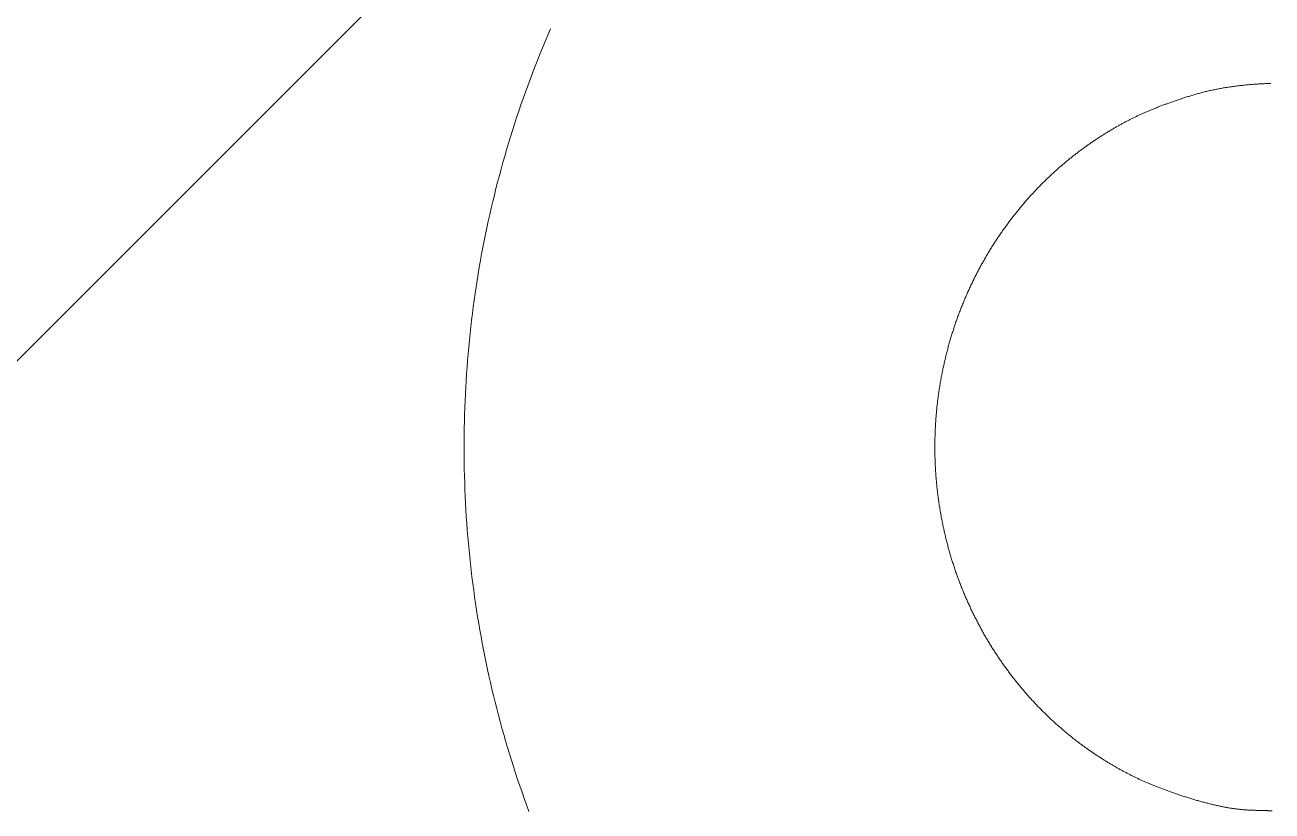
# Model space of a CAD drawing. Header units: millimetres. Extents: x -10563 to 10612, y -3613 to 6054.
# Drawn here: x 5022.79 to 5052.55, y -17.38 to 1.38 of the extents above; entities that cross this region are included whole.
import ezdxf

# ---------------------------------------------------------------- set-up
doc = ezdxf.new("R2010")
doc.units = ezdxf.units.MM
doc.header["$LTSCALE"] = 50
doc.layers.add('データ 001', color=14, linetype='Continuous')

# ---------------------------------------------------------------- blocks, each defined once
blk = doc.blocks.new('FcPack%d15')
at = {"layer": 'データ 001', "color": 1, "linetype": 'Continuous', "lineweight": 13}
for p, q in [((-52.015, -196.239), (-89.047, -233.271)), ((-67.185, -216.218), (-67.249, -216.368)), ((-67.312, -216.518), (-67.374, -216.668)), ((-67.249, -216.368), (-67.312, -216.518)), ((-67.435, -216.819), (-67.495, -216.97)), ((-67.374, -216.668), (-67.435, -216.819)), ((-67.554, -217.121), (-67.613, -217.272)), ((-67.495, -216.97), (-67.554, -217.121)), ((-67.669, -217.423), (-67.725, -217.575)), ((-67.613, -217.272), (-67.669, -217.423)), ((-67.78, -217.727), (-67.834, -217.879)), ((-67.725, -217.575), (-67.78, -217.727)), ((-51.809, -217.785), (-51.784, -217.778)), ((-51.784, -217.778), (-51.76, -217.771)), ((-51.76, -217.771), (-51.735, -217.764)), ((-51.735, -217.764), (-51.71, -217.757)), ((-51.71, -217.757), (-51.685, -217.75)), ((-51.685, -217.75), (-51.66, -217.743)), ((-51.66, -217.743), (-51.635, -217.737)), ((-51.635, -217.737), (-51.609, -217.73)), ((-51.609, -217.73), (-51.584, -217.724)), ((-51.584, -217.724), (-51.558, -217.717)), ((-51.558, -217.717), (-51.533, -217.711)), ((-51.533, -217.711), (-51.507, -217.705)), ((-51.507, -217.705), (-51.481, -217.699)), ((-51.481, -217.699), (-51.455, -217.693)), ((-51.455, -217.693), (-51.429, -217.687)), ((-51.429, -217.687), (-51.402, -217.681)), ((-51.402, -217.681), (-51.376, -217.676)), ((-51.376, -217.676), (-51.35, -217.67)), ((-51.35, -217.67), (-51.323, -217.665)), ((-51.323, -217.665), (-51.296, -217.659)), ((-51.296, -217.659), (-51.269, -217.654)), ((-51.269, -217.654), (-51.242, -217.649)), ((-51.242, -217.649), (-51.215, -217.644)), ((-51.215, -217.644), (-51.188, -217.639)), ((-51.188, -217.639), (-51.161, -217.634)), ((-51.161, -217.634), (-51.133, -217.629)), ((-51.133, -217.629), (-51.105, -217.625)), ((-51.105, -217.625), (-51.078, -217.62)), ((-51.078, -217.62), (-51.05, -217.616)), ((-51.05, -217.616), (-51.022, -217.611)), ((-51.022, -217.611), (-50.994, -217.607)), ((-50.994, -217.607), (-50.966, -217.603)), ((-50.966, -217.603), (-50.937, -217.599)), ((-50.937, -217.599), (-50.909, -217.595)), ((-50.909, -217.595), (-50.88, -217.591)), ((-50.88, -217.591), (-50.852, -217.587)), ((-50.852, -217.587), (-50.823, -217.584)), ((-50.823, -217.584), (-50.794, -217.58)), ((-50.794, -217.58), (-50.765, -217.576)), ((-50.765, -217.576), (-50.736, -217.573)), ((-50.736, -217.573), (-50.707, -217.57)), ((-50.707, -217.57), (-50.677, -217.567)), ((-50.677, -217.567), (-50.648, -217.564)), ((-50.648, -217.564), (-50.618, -217.561)), ((-50.618, -217.561), (-50.588, -217.558)), ((-50.588, -217.558), (-50.558, -217.555)), ((-50.558, -217.555), (-50.528, -217.552)), ((-50.528, -217.552), (-50.498, -217.55)), ((-50.498, -217.55), (-50.468, -217.547)), ((-50.468, -217.547), (-50.438, -217.545)), ((-50.438, -217.545), (-50.407, -217.542)), ((-50.407, -217.542), (-50.377, -217.54)), ((-50.377, -217.54), (-50.346, -217.538)), ((-50.346, -217.538), (-50.315, -217.536)), ((-50.315, -217.536), (-50.284, -217.534)), ((-50.284, -217.534), (-50.253, -217.533)), ((-50.253, -217.533), (-50.222, -217.531)), ((-50.222, -217.531), (-50.191, -217.529)), ((-50.191, -217.529), (-50.159, -217.528)), ((-50.159, -217.528), (-50.128, -217.526)), ((-50.128, -217.526), (-50.096, -217.525)), ((-50.096, -217.525), (-50.064, -217.524)), ((-50.064, -217.524), (-50.032, -217.523)), ((-50.032, -217.523), (-50, -217.522)), ((-67.887, -218.031), (-67.939, -218.183)), ((-67.834, -217.879), (-67.887, -218.031)), ((-52.685, -218.083), (-52.664, -218.075)), ((-52.664, -218.075), (-52.643, -218.067)), ((-52.643, -218.067), (-52.623, -218.059)), ((-52.623, -218.059), (-52.602, -218.051)), ((-52.602, -218.051), (-52.581, -218.043)), ((-52.581, -218.043), (-52.56, -218.035)), ((-52.56, -218.035), (-52.539, -218.027)), ((-52.539, -218.027), (-52.517, -218.019)), ((-52.517, -218.019), (-52.496, -218.012)), ((-52.496, -218.012), (-52.475, -218.004)), ((-52.475, -218.004), (-52.453, -217.996)), ((-52.453, -217.996), (-52.431, -217.988)), ((-52.431, -217.988), (-52.41, -217.98)), ((-52.41, -217.98), (-52.388, -217.973)), ((-52.388, -217.973), (-52.366, -217.965)), ((-52.366, -217.965), (-52.344, -217.957)), ((-52.344, -217.957), (-52.322, -217.95)), ((-52.322, -217.95), (-52.299, -217.942)), ((-52.299, -217.942), (-52.277, -217.934)), ((-52.277, -217.934), (-52.255, -217.927)), ((-52.255, -217.927), (-52.232, -217.919)), ((-52.232, -217.919), (-52.209, -217.911)), ((-52.209, -217.911), (-52.187, -217.904)), ((-52.187, -217.904), (-52.164, -217.896)), ((-52.164, -217.896), (-52.141, -217.889)), ((-52.141, -217.889), (-52.118, -217.881)), ((-52.118, -217.881), (-52.095, -217.874)), ((-52.095, -217.874), (-52.071, -217.866)), ((-52.071, -217.866), (-52.048, -217.859)), ((-52.048, -217.859), (-52.024, -217.851)), ((-52.024, -217.851), (-52.001, -217.844)), ((-52.001, -217.844), (-51.977, -217.836)), ((-51.977, -217.836), (-51.953, -217.829)), ((-51.953, -217.829), (-51.93, -217.822)), ((-51.93, -217.822), (-51.906, -217.814)), ((-51.906, -217.814), (-51.882, -217.807)), ((-51.882, -217.807), (-51.857, -217.8)), ((-51.857, -217.8), (-51.833, -217.792)), ((-51.833, -217.792), (-51.809, -217.785)), ((-67.99, -218.336), (-68.04, -218.489)), ((-67.939, -218.183), (-67.99, -218.336)), ((-53.362, -218.385), (-53.344, -218.376)), ((-53.344, -218.376), (-53.327, -218.367)), ((-53.327, -218.367), (-53.309, -218.358)), ((-53.309, -218.358), (-53.291, -218.349)), ((-53.291, -218.349), (-53.273, -218.34)), ((-53.273, -218.34), (-53.255, -218.332)), ((-53.255, -218.332), (-53.237, -218.323)), ((-53.237, -218.323), (-53.219, -218.314)), ((-53.219, -218.314), (-53.201, -218.306)), ((-53.201, -218.306), (-53.183, -218.297)), ((-53.183, -218.297), (-53.165, -218.289)), ((-53.165, -218.289), (-53.147, -218.28)), ((-53.147, -218.28), (-53.129, -218.272)), ((-53.129, -218.272), (-53.111, -218.263)), ((-53.111, -218.263), (-53.092, -218.255)), ((-53.092, -218.255), (-53.074, -218.246)), ((-53.074, -218.246), (-53.055, -218.238)), ((-53.055, -218.238), (-53.037, -218.23)), ((-53.037, -218.23), (-53.018, -218.221)), ((-53.018, -218.221), (-52.999, -218.213)), ((-52.999, -218.213), (-52.98, -218.205)), ((-52.98, -218.205), (-52.961, -218.197)), ((-52.961, -218.197), (-52.942, -218.188)), ((-52.942, -218.188), (-52.923, -218.18)), ((-52.923, -218.18), (-52.904, -218.172)), ((-52.904, -218.172), (-52.884, -218.164)), ((-52.884, -218.164), (-52.865, -218.156)), ((-52.865, -218.156), (-52.845, -218.147)), ((-52.845, -218.147), (-52.825, -218.139)), ((-52.825, -218.139), (-52.806, -218.131)), ((-52.806, -218.131), (-52.786, -218.123)), ((-52.786, -218.123), (-52.766, -218.115)), ((-52.766, -218.115), (-52.746, -218.107)), ((-52.746, -218.107), (-52.725, -218.099)), ((-52.725, -218.099), (-52.705, -218.091)), ((-52.705, -218.091), (-52.685, -218.083)), ((-68.089, -218.642), (-68.137, -218.795)), ((-68.04, -218.489), (-68.089, -218.642)), ((-53.884, -218.677), (-53.866, -218.666)), ((-53.866, -218.666), (-53.848, -218.655)), ((-53.848, -218.655), (-53.83, -218.644)), ((-53.83, -218.644), (-53.812, -218.634)), ((-53.812, -218.634), (-53.794, -218.623)), ((-53.794, -218.623), (-53.776, -218.612)), ((-53.776, -218.612), (-53.758, -218.602)), ((-53.758, -218.602), (-53.74, -218.591)), ((-53.74, -218.591), (-53.722, -218.581)), ((-53.722, -218.581), (-53.704, -218.571)), ((-53.704, -218.571), (-53.686, -218.56)), ((-53.686, -218.56), (-53.668, -218.55)), ((-53.668, -218.55), (-53.65, -218.54)), ((-53.65, -218.54), (-53.632, -218.53)), ((-53.632, -218.53), (-53.614, -218.52)), ((-53.614, -218.52), (-53.596, -218.51)), ((-53.596, -218.51), (-53.578, -218.5)), ((-53.578, -218.5), (-53.56, -218.49)), ((-53.56, -218.49), (-53.542, -218.48)), ((-53.542, -218.48), (-53.524, -218.47)), ((-53.524, -218.47), (-53.506, -218.461)), ((-53.506, -218.461), (-53.488, -218.451)), ((-53.488, -218.451), (-53.47, -218.441)), ((-53.47, -218.441), (-53.452, -218.432)), ((-53.452, -218.432), (-53.434, -218.422)), ((-53.434, -218.422), (-53.416, -218.413)), ((-53.416, -218.413), (-53.398, -218.404)), ((-53.398, -218.404), (-53.38, -218.395)), ((-53.38, -218.395), (-53.362, -218.385)), ((-68.184, -218.949), (-68.23, -219.103)), ((-68.137, -218.795), (-68.184, -218.949)), ((-54.353, -218.984), (-54.335, -218.971)), ((-54.335, -218.971), (-54.317, -218.959)), ((-54.317, -218.959), (-54.299, -218.946)), ((-54.299, -218.946), (-54.281, -218.934)), ((-54.281, -218.934), (-54.263, -218.921)), ((-54.263, -218.921), (-54.245, -218.909)), ((-54.245, -218.909), (-54.227, -218.897)), ((-54.227, -218.897), (-54.209, -218.885)), ((-54.209, -218.885), (-54.191, -218.873)), ((-54.191, -218.873), (-54.173, -218.861)), ((-54.173, -218.861), (-54.155, -218.849)), ((-54.155, -218.849), (-54.137, -218.837)), ((-54.137, -218.837), (-54.119, -218.825)), ((-54.119, -218.825), (-54.101, -218.813)), ((-54.101, -218.813), (-54.083, -218.802)), ((-54.083, -218.802), (-54.065, -218.79)), ((-54.065, -218.79), (-54.047, -218.778)), ((-54.047, -218.778), (-54.029, -218.767)), ((-54.029, -218.767), (-54.01, -218.755)), ((-54.01, -218.755), (-53.992, -218.744)), ((-53.992, -218.744), (-53.974, -218.733)), ((-53.974, -218.733), (-53.956, -218.722)), ((-53.956, -218.722), (-53.938, -218.71)), ((-53.938, -218.71), (-53.92, -218.699)), ((-53.92, -218.699), (-53.902, -218.688)), ((-53.902, -218.688), (-53.884, -218.677)), ((-68.274, -219.257), (-68.318, -219.411)), ((-68.23, -219.103), (-68.274, -219.257)), ((-54.747, -219.278), (-54.729, -219.264)), ((-54.729, -219.264), (-54.711, -219.25)), ((-54.711, -219.25), (-54.693, -219.236)), ((-54.693, -219.236), (-54.676, -219.222)), ((-54.676, -219.222), (-54.658, -219.208)), ((-54.658, -219.208), (-54.64, -219.195)), ((-54.64, -219.195), (-54.622, -219.181)), ((-54.622, -219.181), (-54.604, -219.167)), ((-54.604, -219.167), (-54.587, -219.154)), ((-54.587, -219.154), (-54.569, -219.14)), ((-54.569, -219.14), (-54.551, -219.127)), ((-54.551, -219.127), (-54.533, -219.113)), ((-54.533, -219.113), (-54.515, -219.1)), ((-54.515, -219.1), (-54.497, -219.087)), ((-54.497, -219.087), (-54.479, -219.074)), ((-54.479, -219.074), (-54.461, -219.061)), ((-54.461, -219.061), (-54.443, -219.048)), ((-54.443, -219.048), (-54.425, -219.035)), ((-54.425, -219.035), (-54.407, -219.022)), ((-54.407, -219.022), (-54.389, -219.009)), ((-54.389, -219.009), (-54.371, -218.996)), ((-54.371, -218.996), (-54.353, -218.984)), ((-68.361, -219.565), (-68.403, -219.72)), ((-68.318, -219.411), (-68.361, -219.565)), ((-55.098, -219.576), (-55.08, -219.56)), ((-55.08, -219.56), (-55.063, -219.545)), ((-55.063, -219.545), (-55.045, -219.529)), ((-55.045, -219.529), (-55.028, -219.514)), ((-55.028, -219.514), (-55.01, -219.499)), ((-55.01, -219.499), (-54.993, -219.483)), ((-54.993, -219.483), (-54.975, -219.468)), ((-54.975, -219.468), (-54.958, -219.453)), ((-54.958, -219.453), (-54.94, -219.438)), ((-54.94, -219.438), (-54.923, -219.423)), ((-54.923, -219.423), (-54.905, -219.409)), ((-54.905, -219.409), (-54.888, -219.394)), ((-54.888, -219.394), (-54.87, -219.379)), ((-54.87, -219.379), (-54.853, -219.365)), ((-54.853, -219.365), (-54.835, -219.35)), ((-54.835, -219.35), (-54.817, -219.336)), ((-54.817, -219.336), (-54.8, -219.321)), ((-54.8, -219.321), (-54.782, -219.307)), ((-54.782, -219.307), (-54.764, -219.293)), ((-54.764, -219.293), (-54.747, -219.278)), ((-68.403, -219.72), (-68.444, -219.874)), ((-55.409, -219.867), (-55.391, -219.85)), ((-55.391, -219.85), (-55.374, -219.834)), ((-55.374, -219.834), (-55.357, -219.817)), ((-55.357, -219.817), (-55.34, -219.8)), ((-55.34, -219.8), (-55.323, -219.784)), ((-55.323, -219.784), (-55.305, -219.767)), ((-55.305, -219.767), (-55.288, -219.751)), ((-55.288, -219.751), (-55.271, -219.735)), ((-55.271, -219.735), (-55.254, -219.719)), ((-55.254, -219.719), (-55.236, -219.702)), ((-55.236, -219.702), (-55.219, -219.686)), ((-55.219, -219.686), (-55.202, -219.67)), ((-55.202, -219.67), (-55.185, -219.654)), ((-55.185, -219.654), (-55.167, -219.638)), ((-55.167, -219.638), (-55.15, -219.623)), ((-55.15, -219.623), (-55.132, -219.607)), ((-55.132, -219.607), (-55.115, -219.591)), ((-55.115, -219.591), (-55.098, -219.576)), ((-68.483, -220.029), (-68.522, -220.184)), ((-68.444, -219.874), (-68.483, -220.029)), ((-55.695, -220.164), (-55.679, -220.146)), ((-55.679, -220.146), (-55.662, -220.128)), ((-55.662, -220.128), (-55.645, -220.11)), ((-55.645, -220.11), (-55.629, -220.092)), ((-55.629, -220.092), (-55.612, -220.074)), ((-55.612, -220.074), (-55.595, -220.057)), ((-55.595, -220.057), (-55.578, -220.039)), ((-55.578, -220.039), (-55.562, -220.022)), ((-55.562, -220.022), (-55.545, -220.004)), ((-55.545, -220.004), (-55.528, -219.987)), ((-55.528, -219.987), (-55.511, -219.969)), ((-55.511, -219.969), (-55.494, -219.952)), ((-55.494, -219.952), (-55.477, -219.935)), ((-55.477, -219.935), (-55.46, -219.918)), ((-55.46, -219.918), (-55.443, -219.901)), ((-55.443, -219.901), (-55.426, -219.884)), ((-55.426, -219.884), (-55.409, -219.867)), ((-68.56, -220.34), (-68.597, -220.495)), ((-68.522, -220.184), (-68.56, -220.34)), ((-55.956, -220.461), (-55.94, -220.442)), ((-55.94, -220.442), (-55.924, -220.423)), ((-55.924, -220.423), (-55.908, -220.404)), ((-55.908, -220.404), (-55.891, -220.385)), ((-55.891, -220.385), (-55.875, -220.366)), ((-55.875, -220.366), (-55.859, -220.347)), ((-55.859, -220.347), (-55.843, -220.329)), ((-55.843, -220.329), (-55.827, -220.31)), ((-55.827, -220.31), (-55.81, -220.291)), ((-55.81, -220.291), (-55.794, -220.273)), ((-55.794, -220.273), (-55.778, -220.255)), ((-55.778, -220.255), (-55.761, -220.236)), ((-55.761, -220.236), (-55.745, -220.218)), ((-55.745, -220.218), (-55.728, -220.2)), ((-55.728, -220.2), (-55.712, -220.182)), ((-55.712, -220.182), (-55.695, -220.164)), ((-68.632, -220.651), (-68.667, -220.807)), ((-68.597, -220.495), (-68.632, -220.651)), ((-56.207, -220.777), (-56.191, -220.757)), ((-56.191, -220.757), (-56.176, -220.736)), ((-56.176, -220.736), (-56.16, -220.716)), ((-56.16, -220.716), (-56.145, -220.696)), ((-56.145, -220.696), (-56.129, -220.676)), ((-56.129, -220.676), (-56.114, -220.656)), ((-56.114, -220.656), (-56.098, -220.637)), ((-56.098, -220.637), (-56.082, -220.617)), ((-56.082, -220.617), (-56.067, -220.597)), ((-56.067, -220.597), (-56.051, -220.577)), ((-56.051, -220.577), (-56.035, -220.558)), ((-56.035, -220.558), (-56.019, -220.538)), ((-56.019, -220.538), (-56.003, -220.519)), ((-56.003, -220.519), (-55.987, -220.5)), ((-55.987, -220.5), (-55.972, -220.48)), ((-55.972, -220.48), (-55.956, -220.461)), ((-68.701, -220.963), (-68.733, -221.12)), ((-68.667, -220.807), (-68.701, -220.963)), ((-56.419, -221.068), (-56.404, -221.047)), ((-56.404, -221.047), (-56.389, -221.026)), ((-56.389, -221.026), (-56.374, -221.005)), ((-56.374, -221.005), (-56.359, -220.984)), ((-56.359, -220.984), (-56.344, -220.963)), ((-56.344, -220.963), (-56.329, -220.942)), ((-56.329, -220.942), (-56.313, -220.921)), ((-56.313, -220.921), (-56.298, -220.9)), ((-56.298, -220.9), (-56.283, -220.879)), ((-56.283, -220.879), (-56.268, -220.859)), ((-56.268, -220.859), (-56.253, -220.838)), ((-56.253, -220.838), (-56.237, -220.818)), ((-56.237, -220.818), (-56.222, -220.797)), ((-56.222, -220.797), (-56.207, -220.777)), ((-68.765, -221.276), (-68.796, -221.433)), ((-68.733, -221.12), (-68.765, -221.276)), ((-56.622, -221.373), (-56.608, -221.351)), ((-56.608, -221.351), (-56.594, -221.328)), ((-56.594, -221.328), (-56.579, -221.306)), ((-56.579, -221.306), (-56.565, -221.284)), ((-56.565, -221.284), (-56.551, -221.263)), ((-56.551, -221.263), (-56.536, -221.241)), ((-56.536, -221.241), (-56.522, -221.219)), ((-56.522, -221.219), (-56.507, -221.197)), ((-56.507, -221.197), (-56.492, -221.175)), ((-56.492, -221.175), (-56.478, -221.154)), ((-56.478, -221.154), (-56.463, -221.132)), ((-56.463, -221.132), (-56.448, -221.111)), ((-56.448, -221.111), (-56.433, -221.089)), ((-56.433, -221.089), (-56.419, -221.068)), ((-68.825, -221.59), (-68.854, -221.748)), ((-68.796, -221.433), (-68.825, -221.59)), ((-56.801, -221.667), (-56.787, -221.644)), ((-56.787, -221.644), (-56.774, -221.621)), ((-56.774, -221.621), (-56.76, -221.598)), ((-56.76, -221.598), (-56.747, -221.575)), ((-56.747, -221.575), (-56.733, -221.552)), ((-56.733, -221.552), (-56.719, -221.53)), ((-56.719, -221.53), (-56.706, -221.507)), ((-56.706, -221.507), (-56.692, -221.485)), ((-56.692, -221.485), (-56.678, -221.462)), ((-56.678, -221.462), (-56.664, -221.44)), ((-56.664, -221.44), (-56.65, -221.417)), ((-56.65, -221.417), (-56.636, -221.395)), ((-56.636, -221.395), (-56.622, -221.373)), ((-68.882, -221.905), (-68.908, -222.063)), ((-68.854, -221.748), (-68.882, -221.905)), ((-56.969, -221.971), (-56.956, -221.947)), ((-56.956, -221.947), (-56.944, -221.923)), ((-56.944, -221.923), (-56.931, -221.9)), ((-56.931, -221.9), (-56.918, -221.876)), ((-56.918, -221.876), (-56.905, -221.853)), ((-56.905, -221.853), (-56.892, -221.829)), ((-56.892, -221.829), (-56.88, -221.806)), ((-56.88, -221.806), (-56.867, -221.782)), ((-56.867, -221.782), (-56.853, -221.759)), ((-56.853, -221.759), (-56.84, -221.736)), ((-56.84, -221.736), (-56.827, -221.713)), ((-56.827, -221.713), (-56.814, -221.69)), ((-56.814, -221.69), (-56.801, -221.667)), ((-68.934, -222.221), (-68.958, -222.379)), ((-68.908, -222.063), (-68.934, -222.221)), ((-57.116, -222.261), (-57.104, -222.237)), ((-57.104, -222.237), (-57.092, -222.212)), ((-57.092, -222.212), (-57.08, -222.188)), ((-57.08, -222.188), (-57.068, -222.164)), ((-57.068, -222.164), (-57.056, -222.139)), ((-57.056, -222.139), (-57.043, -222.115)), ((-57.043, -222.115), (-57.031, -222.091)), ((-57.031, -222.091), (-57.019, -222.067)), ((-57.019, -222.067), (-57.006, -222.043)), ((-57.006, -222.043), (-56.994, -222.019)), ((-56.994, -222.019), (-56.982, -221.995)), ((-56.982, -221.995), (-56.969, -221.971)), ((-68.982, -222.537), (-69.004, -222.695)), ((-68.958, -222.379), (-68.982, -222.537)), ((-57.254, -222.561), (-57.242, -222.535)), ((-57.242, -222.535), (-57.231, -222.51)), ((-57.231, -222.51), (-57.22, -222.485)), ((-57.22, -222.485), (-57.209, -222.46)), ((-57.209, -222.46), (-57.197, -222.435)), ((-57.197, -222.435), (-57.186, -222.41)), ((-57.186, -222.41), (-57.174, -222.385)), ((-57.174, -222.385), (-57.163, -222.36)), ((-57.163, -222.36), (-57.151, -222.335)), ((-57.151, -222.335), (-57.139, -222.311)), ((-57.139, -222.311), (-57.127, -222.286)), ((-57.127, -222.286), (-57.116, -222.261)), ((-69.004, -222.695), (-69.026, -222.854)), ((-57.372, -222.842), (-57.362, -222.817)), ((-57.362, -222.817), (-57.351, -222.791)), ((-57.351, -222.791), (-57.341, -222.765)), ((-57.341, -222.765), (-57.33, -222.739)), ((-57.33, -222.739), (-57.319, -222.714)), ((-57.319, -222.714), (-57.309, -222.688)), ((-57.309, -222.688), (-57.298, -222.662)), ((-57.298, -222.662), (-57.287, -222.637)), ((-57.287, -222.637), (-57.276, -222.611)), ((-57.276, -222.611), (-57.265, -222.586)), ((-57.265, -222.586), (-57.254, -222.561)), ((-69.046, -223.013), (-69.066, -223.172)), ((-69.026, -222.854), (-69.046, -223.013)), ((-57.49, -223.156), (-57.481, -223.129)), ((-57.481, -223.129), (-57.471, -223.103)), ((-57.471, -223.103), (-57.462, -223.077)), ((-57.462, -223.077), (-57.452, -223.051)), ((-57.452, -223.051), (-57.442, -223.024)), ((-57.442, -223.024), (-57.432, -222.998)), ((-57.432, -222.998), (-57.423, -222.972)), ((-57.423, -222.972), (-57.413, -222.946)), ((-57.413, -222.946), (-57.403, -222.92)), ((-57.403, -222.92), (-57.392, -222.894)), ((-57.392, -222.894), (-57.382, -222.868)), ((-57.382, -222.868), (-57.372, -222.842)), ((-69.084, -223.332), (-69.102, -223.491)), ((-69.066, -223.172), (-69.084, -223.332)), ((-57.588, -223.448), (-57.58, -223.422)), ((-57.58, -223.422), (-57.571, -223.395)), ((-57.571, -223.395), (-57.562, -223.368)), ((-57.562, -223.368), (-57.554, -223.341)), ((-57.554, -223.341), (-57.545, -223.315)), ((-57.545, -223.315), (-57.536, -223.288)), ((-57.536, -223.288), (-57.527, -223.262)), ((-57.527, -223.262), (-57.518, -223.235)), ((-57.518, -223.235), (-57.509, -223.209)), ((-57.509, -223.209), (-57.499, -223.182)), ((-57.499, -223.182), (-57.49, -223.156)), ((-69.118, -223.651), (-69.134, -223.811)), ((-69.102, -223.491), (-69.118, -223.651)), ((-57.677, -223.746), (-57.669, -223.719)), ((-57.669, -223.719), (-57.662, -223.692)), ((-57.662, -223.692), (-57.654, -223.665)), ((-57.654, -223.665), (-57.646, -223.637)), ((-57.646, -223.637), (-57.638, -223.61)), ((-57.638, -223.61), (-57.63, -223.583)), ((-57.63, -223.583), (-57.622, -223.556)), ((-57.622, -223.556), (-57.613, -223.529)), ((-57.613, -223.529), (-57.605, -223.502)), ((-57.605, -223.502), (-57.597, -223.475)), ((-57.597, -223.475), (-57.588, -223.448)), ((-69.148, -223.971), (-69.162, -224.131)), ((-69.134, -223.811), (-69.148, -223.971)), ((-57.756, -224.05), (-57.749, -224.022)), ((-57.749, -224.022), (-57.742, -223.994)), ((-57.742, -223.994), (-57.735, -223.966)), ((-57.735, -223.966), (-57.728, -223.939)), ((-57.728, -223.939), (-57.721, -223.911)), ((-57.721, -223.911), (-57.714, -223.884)), ((-57.714, -223.884), (-57.707, -223.856)), ((-57.707, -223.856), (-57.699, -223.829)), ((-57.699, -223.829), (-57.692, -223.801)), ((-57.692, -223.801), (-57.684, -223.774)), ((-57.684, -223.774), (-57.677, -223.746)), ((-69.174, -224.292), (-69.185, -224.453)), ((-69.162, -224.131), (-69.174, -224.292)), ((-57.819, -224.33), (-57.813, -224.302)), ((-57.813, -224.302), (-57.807, -224.273)), ((-57.807, -224.273), (-57.801, -224.245)), ((-57.801, -224.245), (-57.795, -224.217)), ((-57.795, -224.217), (-57.789, -224.189)), ((-57.789, -224.189), (-57.782, -224.161)), ((-57.782, -224.161), (-57.776, -224.133)), ((-57.776, -224.133), (-57.769, -224.105)), ((-57.769, -224.105), (-57.763, -224.077)), ((-57.763, -224.077), (-57.756, -224.05)), ((-69.196, -224.614), (-69.205, -224.775)), ((-69.185, -224.453), (-69.196, -224.614)), ((-57.879, -224.642), (-57.874, -224.613)), ((-57.874, -224.613), (-57.869, -224.585)), ((-57.869, -224.585), (-57.864, -224.556)), ((-57.864, -224.556), (-57.859, -224.528)), ((-57.859, -224.528), (-57.853, -224.5)), ((-57.853, -224.5), (-57.848, -224.471)), ((-57.848, -224.471), (-57.842, -224.443)), ((-57.842, -224.443), (-57.837, -224.415)), ((-57.837, -224.415), (-57.831, -224.386)), ((-57.831, -224.386), (-57.825, -224.358)), ((-57.825, -224.358), (-57.819, -224.33)), ((-69.205, -224.775), (-69.214, -224.936)), ((-57.924, -224.927), (-57.92, -224.898)), ((-57.92, -224.898), (-57.916, -224.87)), ((-57.916, -224.87), (-57.912, -224.841)), ((-57.912, -224.841), (-57.907, -224.812)), ((-57.907, -224.812), (-57.903, -224.784)), ((-57.903, -224.784), (-57.898, -224.755)), ((-57.898, -224.755), (-57.894, -224.727)), ((-57.894, -224.727), (-57.889, -224.698)), ((-57.889, -224.698), (-57.884, -224.67)), ((-57.884, -224.67), (-57.879, -224.642)), ((-69.221, -225.098), (-69.227, -225.26)), ((-69.214, -224.936), (-69.221, -225.098)), ((-57.963, -225.242), (-57.96, -225.213)), ((-57.96, -225.213), (-57.957, -225.185)), ((-57.957, -225.185), (-57.953, -225.156)), ((-57.953, -225.156), (-57.95, -225.127)), ((-57.95, -225.127), (-57.947, -225.098)), ((-57.947, -225.098), (-57.943, -225.07)), ((-57.943, -225.07), (-57.939, -225.041)), ((-57.939, -225.041), (-57.936, -225.012)), ((-57.936, -225.012), (-57.932, -224.984)), ((-57.932, -224.984), (-57.928, -224.955)), ((-57.928, -224.955), (-57.924, -224.927)), ((-69.233, -225.422), (-69.237, -225.584)), ((-69.227, -225.26), (-69.233, -225.422)), ((-57.989, -225.53), (-57.986, -225.502)), ((-57.986, -225.502), (-57.984, -225.473)), ((-57.984, -225.473), (-57.982, -225.444)), ((-57.982, -225.444), (-57.979, -225.415)), ((-57.979, -225.415), (-57.977, -225.386)), ((-57.977, -225.386), (-57.974, -225.357)), ((-57.974, -225.357), (-57.972, -225.328)), ((-57.972, -225.328), (-57.969, -225.3)), ((-57.969, -225.3), (-57.966, -225.271)), ((-57.966, -225.271), (-57.963, -225.242)), ((-69.24, -225.747), (-69.242, -225.909)), ((-69.237, -225.584), (-69.24, -225.747)), ((-58.005, -225.82), (-58.004, -225.791)), ((-58.004, -225.791), (-58.002, -225.762)), ((-58.002, -225.762), (-58.001, -225.733)), ((-58.001, -225.733), (-58, -225.704)), ((-58, -225.704), (-57.998, -225.675)), ((-57.998, -225.675), (-57.996, -225.646)), ((-57.996, -225.646), (-57.994, -225.617)), ((-57.994, -225.617), (-57.993, -225.588)), ((-57.993, -225.588), (-57.991, -225.559)), ((-57.991, -225.559), (-57.989, -225.53)), ((-69.242, -225.909), (-69.244, -226.072)), ((-69.244, -226.072), (-69.244, -226.235)), ((-58.013, -226.141), (-58.012, -226.112)), ((-58.012, -226.053), (-58.011, -226.024)), ((-58.012, -226.083), (-58.012, -226.053)), ((-58.012, -226.112), (-58.012, -226.083)), ((-58.011, -225.995), (-58.01, -225.966)), ((-58.011, -226.024), (-58.011, -225.995)), ((-58.01, -225.966), (-58.009, -225.937)), ((-58.009, -225.937), (-58.008, -225.908)), ((-58.008, -225.908), (-58.007, -225.879)), ((-58.007, -225.879), (-58.006, -225.849)), ((-58.006, -225.849), (-58.005, -225.82)), ((-69.244, -226.235), (-69.243, -226.398)), ((-69.243, -226.398), (-69.241, -226.561)), ((-58.013, -226.17), (-58.013, -226.141)), ((-58.013, -226.2), (-58.013, -226.17)), ((-58.013, -226.229), (-58.013, -226.2)), ((-58.013, -226.258), (-58.013, -226.229)), ((-58.012, -226.287), (-58.013, -226.258)), ((-58.012, -226.317), (-58.012, -226.287)), ((-58.012, -226.346), (-58.012, -226.317)), ((-58.011, -226.375), (-58.012, -226.346)), ((-58.011, -226.404), (-58.011, -226.375)), ((-58.01, -226.433), (-58.011, -226.404)), ((-69.241, -226.561), (-69.239, -226.724)), ((-58.009, -226.462), (-58.01, -226.433)), ((-58.008, -226.492), (-58.009, -226.462)), ((-58.007, -226.521), (-58.008, -226.492)), ((-58.006, -226.55), (-58.007, -226.521)), ((-58.005, -226.579), (-58.006, -226.55)), ((-58.004, -226.608), (-58.005, -226.579)), ((-58.002, -226.637), (-58.004, -226.608)), ((-58.001, -226.666), (-58.002, -226.637)), ((-58, -226.695), (-58.001, -226.666)), ((-57.998, -226.724), (-58, -226.695)), ((-69.239, -226.724), (-69.235, -226.886)), ((-69.235, -226.886), (-69.23, -227.049)), ((-57.996, -226.753), (-57.998, -226.724)), ((-57.994, -226.782), (-57.996, -226.753)), ((-57.993, -226.811), (-57.994, -226.782)), ((-57.991, -226.84), (-57.993, -226.811)), ((-57.989, -226.869), (-57.991, -226.84)), ((-57.986, -226.898), (-57.989, -226.869)), ((-57.984, -226.927), (-57.986, -226.898)), ((-57.982, -226.955), (-57.984, -226.927)), ((-57.979, -226.984), (-57.982, -226.955)), ((-57.977, -227.013), (-57.979, -226.984)), ((-69.23, -227.049), (-69.224, -227.211)), ((-69.224, -227.211), (-69.217, -227.372)), ((-57.974, -227.042), (-57.977, -227.013)), ((-57.972, -227.071), (-57.974, -227.042)), ((-57.969, -227.1), (-57.972, -227.071)), ((-57.966, -227.128), (-57.969, -227.1)), ((-57.963, -227.157), (-57.966, -227.128)), ((-57.96, -227.186), (-57.963, -227.157)), ((-57.957, -227.215), (-57.96, -227.186)), ((-57.953, -227.243), (-57.957, -227.215)), ((-57.95, -227.272), (-57.953, -227.243)), ((-57.947, -227.301), (-57.95, -227.272)), ((-57.943, -227.329), (-57.947, -227.301)), ((-69.217, -227.372), (-69.21, -227.534)), ((-69.21, -227.534), (-69.201, -227.695)), ((-57.94, -227.358), (-57.943, -227.329)), ((-57.936, -227.387), (-57.94, -227.358)), ((-57.932, -227.415), (-57.936, -227.387)), ((-57.928, -227.444), (-57.932, -227.415)), ((-57.924, -227.472), (-57.928, -227.444)), ((-57.92, -227.501), (-57.924, -227.472)), ((-57.916, -227.53), (-57.92, -227.501)), ((-57.912, -227.558), (-57.916, -227.53)), ((-57.907, -227.587), (-57.912, -227.558)), ((-57.903, -227.615), (-57.907, -227.587)), ((-69.201, -227.695), (-69.191, -227.857)), ((-69.191, -227.857), (-69.18, -228.018)), ((-57.898, -227.644), (-57.903, -227.615)), ((-57.894, -227.672), (-57.898, -227.644)), ((-57.889, -227.701), (-57.894, -227.672)), ((-57.884, -227.729), (-57.889, -227.701)), ((-57.879, -227.758), (-57.884, -227.729)), ((-57.874, -227.786), (-57.879, -227.758)), ((-57.869, -227.814), (-57.874, -227.786)), ((-57.864, -227.843), (-57.869, -227.814)), ((-57.859, -227.871), (-57.864, -227.843)), ((-57.853, -227.9), (-57.859, -227.871)), ((-69.18, -228.018), (-69.168, -228.178)), ((-69.168, -228.178), (-69.155, -228.339)), ((-57.848, -227.928), (-57.853, -227.9)), ((-57.842, -227.956), (-57.848, -227.928)), ((-57.837, -227.984), (-57.842, -227.956)), ((-57.831, -228.013), (-57.837, -227.984)), ((-57.825, -228.041), (-57.831, -228.013)), ((-57.819, -228.069), (-57.825, -228.041)), ((-57.813, -228.098), (-57.819, -228.069)), ((-57.807, -228.126), (-57.813, -228.098)), ((-57.801, -228.154), (-57.807, -228.126)), ((-57.795, -228.182), (-57.801, -228.154)), ((-57.789, -228.21), (-57.795, -228.182)), ((-69.155, -228.339), (-69.141, -228.499)), ((-57.782, -228.238), (-57.789, -228.21)), ((-57.776, -228.266), (-57.782, -228.238)), ((-57.769, -228.294), (-57.776, -228.266)), ((-57.763, -228.322), (-57.769, -228.294)), ((-57.756, -228.349), (-57.763, -228.322)), ((-57.749, -228.377), (-57.756, -228.349)), ((-57.742, -228.405), (-57.749, -228.377)), ((-57.735, -228.433), (-57.742, -228.405)), ((-57.728, -228.46), (-57.735, -228.433)), ((-57.721, -228.488), (-57.728, -228.46)), ((-57.714, -228.516), (-57.721, -228.488)), ((-69.141, -228.499), (-69.126, -228.659)), ((-69.126, -228.659), (-69.11, -228.819)), ((-57.707, -228.543), (-57.714, -228.516)), ((-57.7, -228.57), (-57.707, -228.543)), ((-57.692, -228.598), (-57.7, -228.57)), ((-57.685, -228.625), (-57.692, -228.598)), ((-57.677, -228.653), (-57.685, -228.625)), ((-57.669, -228.68), (-57.677, -228.653)), ((-57.662, -228.707), (-57.669, -228.68)), ((-57.654, -228.734), (-57.662, -228.707)), ((-57.646, -228.762), (-57.654, -228.734)), ((-57.638, -228.789), (-57.646, -228.762)), ((-57.63, -228.816), (-57.638, -228.789)), ((-69.11, -228.819), (-69.093, -228.979)), ((-69.093, -228.979), (-69.075, -229.138)), ((-57.622, -228.843), (-57.63, -228.816)), ((-57.614, -228.87), (-57.622, -228.843)), ((-57.605, -228.897), (-57.614, -228.87)), ((-57.597, -228.924), (-57.605, -228.897)), ((-57.589, -228.951), (-57.597, -228.924)), ((-57.58, -228.977), (-57.589, -228.951)), ((-57.571, -229.004), (-57.58, -228.977)), ((-57.563, -229.031), (-57.571, -229.004)), ((-57.554, -229.058), (-57.563, -229.031)), ((-57.545, -229.084), (-57.554, -229.058)), ((-57.536, -229.111), (-57.545, -229.084)), ((-69.075, -229.138), (-69.056, -229.298)), ((-69.056, -229.298), (-69.036, -229.457)), ((-57.527, -229.137), (-57.536, -229.111)), ((-57.518, -229.164), (-57.527, -229.137)), ((-57.509, -229.19), (-57.518, -229.164)), ((-57.5, -229.217), (-57.509, -229.19)), ((-57.49, -229.243), (-57.5, -229.217)), ((-57.481, -229.27), (-57.49, -229.243)), ((-57.471, -229.296), (-57.481, -229.27)), ((-57.462, -229.322), (-57.471, -229.296)), ((-57.452, -229.348), (-57.462, -229.322)), ((-57.443, -229.375), (-57.452, -229.348)), ((-57.433, -229.401), (-57.443, -229.375)), ((-69.036, -229.457), (-69.015, -229.616)), ((-69.015, -229.616), (-68.993, -229.774)), ((-57.423, -229.427), (-57.433, -229.401)), ((-57.413, -229.453), (-57.423, -229.427)), ((-57.403, -229.479), (-57.413, -229.453)), ((-57.393, -229.505), (-57.403, -229.479)), ((-57.382, -229.531), (-57.393, -229.505)), ((-57.372, -229.557), (-57.382, -229.531)), ((-57.362, -229.582), (-57.372, -229.557)), ((-57.351, -229.608), (-57.362, -229.582)), ((-57.341, -229.634), (-57.351, -229.608)), ((-57.33, -229.66), (-57.341, -229.634)), ((-57.32, -229.685), (-57.33, -229.66)), ((-68.993, -229.774), (-68.97, -229.933)), ((-68.97, -229.933), (-68.946, -230.091)), ((-57.309, -229.711), (-57.32, -229.685)), ((-57.298, -229.736), (-57.309, -229.711)), ((-57.287, -229.762), (-57.298, -229.736)), ((-57.276, -229.787), (-57.287, -229.762)), ((-57.265, -229.813), (-57.276, -229.787)), ((-57.254, -229.838), (-57.265, -229.813)), ((-57.243, -229.863), (-57.254, -229.838)), ((-57.232, -229.889), (-57.243, -229.863)), ((-57.22, -229.914), (-57.232, -229.889)), ((-57.209, -229.939), (-57.22, -229.914)), ((-57.197, -229.964), (-57.209, -229.939)), ((-57.186, -229.989), (-57.197, -229.964)), ((-68.946, -230.091), (-68.921, -230.249)), ((-68.921, -230.249), (-68.895, -230.407)), ((-57.174, -230.014), (-57.186, -229.989)), ((-57.163, -230.039), (-57.174, -230.014)), ((-57.151, -230.064), (-57.163, -230.039)), ((-57.14, -230.088), (-57.151, -230.064)), ((-57.128, -230.113), (-57.14, -230.088)), ((-57.116, -230.138), (-57.128, -230.113)), ((-57.104, -230.162), (-57.116, -230.138)), ((-57.092, -230.187), (-57.104, -230.162)), ((-57.08, -230.211), (-57.092, -230.187)), ((-57.068, -230.235), (-57.08, -230.211)), ((-57.056, -230.26), (-57.068, -230.235)), ((-57.044, -230.284), (-57.056, -230.26)), ((-68.895, -230.407), (-68.868, -230.564)), ((-68.868, -230.564), (-68.84, -230.722)), ((-57.031, -230.308), (-57.044, -230.284)), ((-57.019, -230.332), (-57.031, -230.308)), ((-57.007, -230.356), (-57.019, -230.332)), ((-56.994, -230.38), (-57.007, -230.356)), ((-56.982, -230.404), (-56.994, -230.38)), ((-56.969, -230.428), (-56.982, -230.404)), ((-56.957, -230.452), (-56.969, -230.428)), ((-56.944, -230.475), (-56.957, -230.452)), ((-56.931, -230.499), (-56.944, -230.475)), ((-56.919, -230.523), (-56.931, -230.499)), ((-56.906, -230.546), (-56.919, -230.523)), ((-56.893, -230.57), (-56.906, -230.546)), ((-56.88, -230.593), (-56.893, -230.57)), ((-68.84, -230.722), (-68.811, -230.879)), ((-56.867, -230.616), (-56.88, -230.593)), ((-56.854, -230.64), (-56.867, -230.616)), ((-56.841, -230.663), (-56.854, -230.64)), ((-56.828, -230.686), (-56.841, -230.663)), ((-56.814, -230.709), (-56.828, -230.686)), ((-56.801, -230.732), (-56.814, -230.709)), ((-56.788, -230.755), (-56.801, -230.732)), ((-56.774, -230.778), (-56.788, -230.755)), ((-56.761, -230.801), (-56.774, -230.778)), ((-56.747, -230.824), (-56.761, -230.801)), ((-56.733, -230.847), (-56.747, -230.824)), ((-56.72, -230.869), (-56.733, -230.847)), ((-56.706, -230.892), (-56.72, -230.869)), ((-68.811, -230.879), (-68.781, -231.036)), ((-68.781, -231.036), (-68.75, -231.193)), ((-56.692, -230.914), (-56.706, -230.892)), ((-56.678, -230.937), (-56.692, -230.914)), ((-56.665, -230.959), (-56.678, -230.937)), ((-56.651, -230.982), (-56.665, -230.959)), ((-56.637, -231.004), (-56.651, -230.982)), ((-56.622, -231.026), (-56.637, -231.004)), ((-56.608, -231.048), (-56.622, -231.026)), ((-56.594, -231.07), (-56.608, -231.048)), ((-56.58, -231.092), (-56.594, -231.07)), ((-56.565, -231.114), (-56.58, -231.092)), ((-56.551, -231.136), (-56.565, -231.114)), ((-56.537, -231.158), (-56.551, -231.136)), ((-56.522, -231.18), (-56.537, -231.158)), ((-68.75, -231.193), (-68.717, -231.349)), ((-68.717, -231.349), (-68.684, -231.505)), ((-56.508, -231.202), (-56.522, -231.18)), ((-56.493, -231.223), (-56.508, -231.202)), ((-56.478, -231.245), (-56.493, -231.223)), ((-56.464, -231.267), (-56.478, -231.245)), ((-56.449, -231.288), (-56.464, -231.267)), ((-56.434, -231.309), (-56.449, -231.288)), ((-56.419, -231.331), (-56.434, -231.309)), ((-56.404, -231.352), (-56.419, -231.331)), ((-56.389, -231.373), (-56.404, -231.352)), ((-56.374, -231.394), (-56.389, -231.373)), ((-56.359, -231.415), (-56.374, -231.394)), ((-56.344, -231.436), (-56.359, -231.415)), ((-56.329, -231.457), (-56.344, -231.436)), ((-56.314, -231.478), (-56.329, -231.457)), ((-68.684, -231.505), (-68.65, -231.661)), ((-68.65, -231.661), (-68.615, -231.817)), ((-56.299, -231.499), (-56.314, -231.478)), ((-56.284, -231.52), (-56.299, -231.499)), ((-56.268, -231.54), (-56.284, -231.52)), ((-56.253, -231.561), (-56.268, -231.54)), ((-56.238, -231.581), (-56.253, -231.561)), ((-56.222, -231.602), (-56.238, -231.581)), ((-56.207, -231.622), (-56.222, -231.602)), ((-56.192, -231.642), (-56.207, -231.622)), ((-56.176, -231.663), (-56.192, -231.642)), ((-56.161, -231.683), (-56.176, -231.663)), ((-56.145, -231.703), (-56.161, -231.683)), ((-56.13, -231.723), (-56.145, -231.703)), ((-56.114, -231.743), (-56.13, -231.723)), ((-56.098, -231.762), (-56.114, -231.743)), ((-56.083, -231.782), (-56.098, -231.762)), ((-68.615, -231.817), (-68.579, -231.973)), ((-68.579, -231.973), (-68.542, -232.129)), ((-56.067, -231.802), (-56.083, -231.782)), ((-56.051, -231.822), (-56.067, -231.802)), ((-56.036, -231.841), (-56.051, -231.822)), ((-56.02, -231.861), (-56.036, -231.841)), ((-56.004, -231.88), (-56.02, -231.861)), ((-55.988, -231.899), (-56.004, -231.88)), ((-55.972, -231.919), (-55.988, -231.899)), ((-55.956, -231.938), (-55.972, -231.919)), ((-55.94, -231.957), (-55.956, -231.938)), ((-55.924, -231.976), (-55.94, -231.957)), ((-55.908, -231.995), (-55.924, -231.976)), ((-55.892, -232.014), (-55.908, -231.995)), ((-55.876, -232.033), (-55.892, -232.014)), ((-55.86, -232.052), (-55.876, -232.033)), ((-55.843, -232.07), (-55.86, -232.052)), ((-68.542, -232.129), (-68.503, -232.284)), ((-68.503, -232.284), (-68.464, -232.439)), ((-55.827, -232.089), (-55.843, -232.07)), ((-55.811, -232.108), (-55.827, -232.089)), ((-55.795, -232.126), (-55.811, -232.108)), ((-55.778, -232.145), (-55.795, -232.126)), ((-55.762, -232.163), (-55.778, -232.145)), ((-55.745, -232.181), (-55.762, -232.163)), ((-55.729, -232.199), (-55.745, -232.181)), ((-55.712, -232.218), (-55.729, -232.199)), ((-55.696, -232.236), (-55.712, -232.218)), ((-55.679, -232.254), (-55.696, -232.236)), ((-55.663, -232.272), (-55.679, -232.254)), ((-55.646, -232.289), (-55.663, -232.272)), ((-55.629, -232.307), (-55.646, -232.289)), ((-55.613, -232.325), (-55.629, -232.307)), ((-55.596, -232.343), (-55.613, -232.325)), ((-55.579, -232.36), (-55.596, -232.343)), ((-55.562, -232.378), (-55.579, -232.36)), ((-68.464, -232.439), (-68.424, -232.594)), ((-68.424, -232.594), (-68.383, -232.748)), ((-55.545, -232.395), (-55.562, -232.378)), ((-55.528, -232.412), (-55.545, -232.395)), ((-55.512, -232.43), (-55.528, -232.412)), ((-55.495, -232.447), (-55.512, -232.43)), ((-55.478, -232.464), (-55.495, -232.447)), ((-55.46, -232.481), (-55.478, -232.464)), ((-55.443, -232.498), (-55.46, -232.481)), ((-55.426, -232.515), (-55.443, -232.498)), ((-55.409, -232.532), (-55.426, -232.515)), ((-55.392, -232.549), (-55.409, -232.532)), ((-55.375, -232.565), (-55.392, -232.549)), ((-55.358, -232.582), (-55.375, -232.565)), ((-55.34, -232.599), (-55.358, -232.582)), ((-55.323, -232.615), (-55.34, -232.599)), ((-55.306, -232.632), (-55.323, -232.615)), ((-55.289, -232.648), (-55.306, -232.632)), ((-55.272, -232.664), (-55.289, -232.648)), ((-68.383, -232.748), (-68.34, -232.903)), ((-68.34, -232.903), (-68.297, -233.057)), ((-55.254, -232.681), (-55.272, -232.664)), ((-55.237, -232.697), (-55.254, -232.681)), ((-55.22, -232.713), (-55.237, -232.697)), ((-55.202, -232.729), (-55.22, -232.713)), ((-55.185, -232.745), (-55.202, -232.729)), ((-55.168, -232.761), (-55.185, -232.745)), ((-55.15, -232.777), (-55.168, -232.761)), ((-55.133, -232.792), (-55.15, -232.777)), ((-55.116, -232.808), (-55.133, -232.792)), ((-55.098, -232.824), (-55.116, -232.808)), ((-55.081, -232.839), (-55.098, -232.824)), ((-55.063, -232.855), (-55.081, -232.839)), ((-55.046, -232.87), (-55.063, -232.855)), ((-55.029, -232.885), (-55.046, -232.87)), ((-55.011, -232.901), (-55.029, -232.885)), ((-54.994, -232.916), (-55.011, -232.901)), ((-54.976, -232.931), (-54.994, -232.916)), ((-54.959, -232.946), (-54.976, -232.931)), ((-54.941, -232.961), (-54.959, -232.946)), ((-68.297, -233.057), (-68.253, -233.211)), ((-68.253, -233.211), (-68.207, -233.365)), ((-54.923, -232.976), (-54.941, -232.961)), ((-54.906, -232.991), (-54.923, -232.976)), ((-54.888, -233.005), (-54.906, -232.991)), ((-54.871, -233.02), (-54.888, -233.005)), ((-54.853, -233.035), (-54.871, -233.02)), ((-54.836, -233.049), (-54.853, -233.035)), ((-54.818, -233.064), (-54.836, -233.049)), ((-54.8, -233.078), (-54.818, -233.064)), ((-54.783, -233.093), (-54.8, -233.078)), ((-54.765, -233.107), (-54.783, -233.093)), ((-54.747, -233.121), (-54.765, -233.107)), ((-54.729, -233.135), (-54.747, -233.121)), ((-54.712, -233.149), (-54.729, -233.135)), ((-54.694, -233.163), (-54.712, -233.149)), ((-54.676, -233.177), (-54.694, -233.163)), ((-54.658, -233.191), (-54.676, -233.177)), ((-54.641, -233.205), (-54.658, -233.191)), ((-54.623, -233.218), (-54.641, -233.205)), ((-54.605, -233.232), (-54.623, -233.218)), ((-54.587, -233.246), (-54.605, -233.232)), ((-54.569, -233.259), (-54.587, -233.246)), ((-68.207, -233.365), (-68.161, -233.518)), ((-68.161, -233.518), (-68.114, -233.672)), ((-54.551, -233.273), (-54.569, -233.259)), ((-54.534, -233.286), (-54.551, -233.273)), ((-54.516, -233.299), (-54.534, -233.286)), ((-54.498, -233.312), (-54.516, -233.299)), ((-54.48, -233.326), (-54.498, -233.312)), ((-54.462, -233.339), (-54.48, -233.326)), ((-54.444, -233.352), (-54.462, -233.339)), ((-54.426, -233.365), (-54.444, -233.352)), ((-54.408, -233.378), (-54.426, -233.365)), ((-54.39, -233.39), (-54.408, -233.378)), ((-54.372, -233.403), (-54.39, -233.39)), ((-54.354, -233.416), (-54.372, -233.403)), ((-54.336, -233.428), (-54.354, -233.416)), ((-54.318, -233.441), (-54.336, -233.428)), ((-54.3, -233.453), (-54.318, -233.441)), ((-54.282, -233.466), (-54.3, -233.453)), ((-54.264, -233.478), (-54.282, -233.466)), ((-54.246, -233.49), (-54.264, -233.478)), ((-54.228, -233.502), (-54.246, -233.49)), ((-54.21, -233.515), (-54.228, -233.502)), ((-54.191, -233.527), (-54.21, -233.515)), ((-54.173, -233.539), (-54.191, -233.527)), ((-54.155, -233.551), (-54.173, -233.539)), ((-54.137, -233.563), (-54.155, -233.551)), ((-68.114, -233.672), (-68.065, -233.825)), ((-68.065, -233.825), (-68.016, -233.978)), ((-54.119, -233.574), (-54.137, -233.563)), ((-54.101, -233.586), (-54.119, -233.574)), ((-54.083, -233.598), (-54.101, -233.586)), ((-54.065, -233.609), (-54.083, -233.598)), ((-54.047, -233.621), (-54.065, -233.609)), ((-54.029, -233.633), (-54.047, -233.621)), ((-54.011, -233.644), (-54.029, -233.633)), ((-53.993, -233.655), (-54.011, -233.644)), ((-53.975, -233.667), (-53.993, -233.655)), ((-53.957, -233.678), (-53.975, -233.667)), ((-53.939, -233.689), (-53.957, -233.678)), ((-53.921, -233.7), (-53.939, -233.689)), ((-53.903, -233.711), (-53.921, -233.7)), ((-53.885, -233.722), (-53.903, -233.711)), ((-53.867, -233.733), (-53.885, -233.722)), ((-53.849, -233.744), (-53.867, -233.733)), ((-53.831, -233.755), (-53.849, -233.744)), ((-53.813, -233.766), (-53.831, -233.755)), ((-53.795, -233.776), (-53.813, -233.766)), ((-53.777, -233.787), (-53.795, -233.776)), ((-53.759, -233.798), (-53.777, -233.787)), ((-53.741, -233.808), (-53.759, -233.798)), ((-53.723, -233.819), (-53.741, -233.808)), ((-53.705, -233.829), (-53.723, -233.819)), ((-53.687, -233.839), (-53.705, -233.829)), ((-53.669, -233.85), (-53.687, -233.839)), ((-68.016, -233.978), (-67.966, -234.13)), ((-67.966, -234.13), (-67.914, -234.283)), ((-53.651, -233.86), (-53.669, -233.85)), ((-53.633, -233.87), (-53.651, -233.86)), ((-53.615, -233.88), (-53.633, -233.87)), ((-53.597, -233.89), (-53.615, -233.88)), ((-53.579, -233.9), (-53.597, -233.89)), ((-53.561, -233.91), (-53.579, -233.9)), ((-53.543, -233.92), (-53.561, -233.91)), ((-53.525, -233.929), (-53.543, -233.92)), ((-53.507, -233.939), (-53.525, -233.929)), ((-53.489, -233.949), (-53.507, -233.939)), ((-53.471, -233.958), (-53.489, -233.949)), ((-53.453, -233.968), (-53.471, -233.958)), ((-53.435, -233.977), (-53.453, -233.968)), ((-53.417, -233.987), (-53.435, -233.977)), ((-53.399, -233.996), (-53.417, -233.987)), ((-53.381, -234.005), (-53.399, -233.996)), ((-53.363, -234.014), (-53.381, -234.005)), ((-53.345, -234.023), (-53.363, -234.014)), ((-53.327, -234.032), (-53.345, -234.023)), ((-53.309, -234.041), (-53.327, -234.032)), ((-53.291, -234.05), (-53.309, -234.041)), ((-53.273, -234.059), (-53.291, -234.05)), ((-53.255, -234.068), (-53.273, -234.059)), ((-53.237, -234.077), (-53.255, -234.068)), ((-53.219, -234.085), (-53.237, -234.077)), ((-53.201, -234.094), (-53.219, -234.085)), ((-53.183, -234.103), (-53.201, -234.094)), ((-53.165, -234.111), (-53.183, -234.103)), ((-53.147, -234.12), (-53.165, -234.111)), ((-53.129, -234.128), (-53.147, -234.12)), ((-53.111, -234.136), (-53.129, -234.128)), ((-53.093, -234.145), (-53.111, -234.136)), ((-53.074, -234.153), (-53.093, -234.145)), ((-67.914, -234.283), (-67.862, -234.435)), ((-67.862, -234.435), (-67.808, -234.587)), ((-53.056, -234.162), (-53.074, -234.153)), ((-53.037, -234.17), (-53.056, -234.162)), ((-53.019, -234.178), (-53.037, -234.17)), ((-53, -234.187), (-53.019, -234.178)), ((-52.981, -234.195), (-53, -234.187)), ((-52.962, -234.203), (-52.981, -234.195)), ((-52.943, -234.211), (-52.962, -234.203)), ((-52.924, -234.22), (-52.943, -234.211)), ((-52.904, -234.228), (-52.924, -234.22)), ((-52.885, -234.236), (-52.904, -234.228)), ((-52.865, -234.244), (-52.885, -234.236)), ((-52.846, -234.252), (-52.865, -234.244)), ((-52.826, -234.26), (-52.846, -234.252)), ((-52.806, -234.269), (-52.826, -234.26)), ((-52.786, -234.277), (-52.806, -234.269)), ((-52.766, -234.285), (-52.786, -234.277)), ((-52.746, -234.293), (-52.766, -234.285)), ((-52.726, -234.301), (-52.746, -234.293)), ((-52.706, -234.309), (-52.726, -234.301)), ((-52.685, -234.317), (-52.706, -234.309)), ((-52.665, -234.325), (-52.685, -234.317)), ((-52.644, -234.333), (-52.665, -234.325)), ((-52.623, -234.341), (-52.644, -234.333)), ((-52.603, -234.349), (-52.623, -234.341)), ((-52.582, -234.357), (-52.603, -234.349)), ((-52.561, -234.364), (-52.582, -234.357)), ((-52.539, -234.372), (-52.561, -234.364)), ((-52.518, -234.38), (-52.539, -234.372)), ((-52.497, -234.388), (-52.518, -234.38)), ((-52.475, -234.396), (-52.497, -234.388)), ((-52.454, -234.404), (-52.475, -234.396)), ((-52.432, -234.411), (-52.454, -234.404)), ((-52.411, -234.419), (-52.432, -234.411)), ((-52.389, -234.427), (-52.411, -234.419)), ((-52.367, -234.435), (-52.389, -234.427)), ((-52.345, -234.442), (-52.367, -234.435)), ((-52.323, -234.45), (-52.345, -234.442)), ((-67.808, -234.587), (-67.754, -234.739)), ((-67.754, -234.739), (-67.699, -234.891)), ((-52.3, -234.458), (-52.323, -234.45)), ((-52.278, -234.465), (-52.3, -234.458)), ((-52.256, -234.473), (-52.278, -234.465)), ((-52.233, -234.481), (-52.256, -234.473)), ((-52.21, -234.488), (-52.233, -234.481)), ((-52.188, -234.496), (-52.21, -234.488)), ((-52.165, -234.503), (-52.188, -234.496)), ((-52.142, -234.511), (-52.165, -234.503)), ((-52.119, -234.518), (-52.142, -234.511)), ((-52.096, -234.526), (-52.119, -234.518)), ((-52.072, -234.533), (-52.096, -234.526)), ((-52.049, -234.541), (-52.072, -234.533)), ((-52.026, -234.548), (-52.049, -234.541)), ((-52.002, -234.556), (-52.026, -234.548)), ((-51.979, -234.563), (-52.002, -234.556)), ((-51.955, -234.571), (-51.979, -234.563)), ((-51.931, -234.578), (-51.955, -234.571)), ((-51.907, -234.585), (-51.931, -234.578)), ((-51.883, -234.593), (-51.907, -234.585)), ((-51.859, -234.6), (-51.883, -234.593)), ((-51.835, -234.607), (-51.859, -234.6)), ((-51.81, -234.615), (-51.835, -234.607)), ((-51.786, -234.622), (-51.81, -234.615)), ((-51.762, -234.629), (-51.786, -234.622)), ((-51.737, -234.636), (-51.762, -234.629)), ((-51.713, -234.643), (-51.737, -234.636)), ((-51.689, -234.65), (-51.713, -234.643)), ((-51.666, -234.656), (-51.689, -234.65)), ((-51.642, -234.663), (-51.666, -234.656)), ((-51.618, -234.669), (-51.642, -234.663)), ((-51.595, -234.676), (-51.618, -234.669)), ((-51.571, -234.682), (-51.595, -234.676)), ((-51.548, -234.688), (-51.571, -234.682)), ((-51.525, -234.694), (-51.548, -234.688)), ((-51.502, -234.7), (-51.525, -234.694)), ((-51.479, -234.706), (-51.502, -234.7)), ((-51.456, -234.712), (-51.479, -234.706)), ((-51.433, -234.717), (-51.456, -234.712)), ((-51.41, -234.723), (-51.433, -234.717)), ((-51.387, -234.728), (-51.41, -234.723)), ((-51.365, -234.734), (-51.387, -234.728)), ((-51.343, -234.739), (-51.365, -234.734)), ((-51.32, -234.744), (-51.343, -234.739)), ((-51.298, -234.749), (-51.32, -234.744)), ((-51.276, -234.754), (-51.298, -234.749)), ((-51.254, -234.759), (-51.276, -234.754)), ((-51.232, -234.763), (-51.254, -234.759)), ((-51.21, -234.768), (-51.232, -234.763)), ((-51.188, -234.773), (-51.21, -234.768)), ((-51.167, -234.777), (-51.188, -234.773)), ((-51.145, -234.781), (-51.167, -234.777)), ((-51.124, -234.785), (-51.145, -234.781)), ((-51.103, -234.789), (-51.124, -234.785)), ((-51.082, -234.793), (-51.103, -234.789)), ((-51.06, -234.797), (-51.082, -234.793)), ((-51.039, -234.801), (-51.06, -234.797)), ((-51.019, -234.805), (-51.039, -234.801)), ((-50.998, -234.808), (-51.019, -234.805)), ((-50.977, -234.812), (-50.998, -234.808)), ((-50.957, -234.815), (-50.977, -234.812)), ((-50.936, -234.818), (-50.957, -234.815)), ((-50.916, -234.821), (-50.936, -234.818)), ((-50.895, -234.824), (-50.916, -234.821)), ((-50.875, -234.827), (-50.895, -234.824)), ((-50.855, -234.83), (-50.875, -234.827)), ((-50.835, -234.833), (-50.855, -234.83)), ((-50.815, -234.835), (-50.835, -234.833)), ((-50.796, -234.838), (-50.815, -234.835)), ((-50.776, -234.84), (-50.796, -234.838)), ((-50.756, -234.842), (-50.776, -234.84)), ((-50.737, -234.845), (-50.756, -234.842)), ((-50.718, -234.847), (-50.737, -234.845)), ((-50.698, -234.849), (-50.718, -234.847)), ((-50.679, -234.85), (-50.698, -234.849)), ((-50.66, -234.852), (-50.679, -234.85)), ((-50.641, -234.854), (-50.66, -234.852)), ((-50.622, -234.855), (-50.641, -234.854)), ((-50.604, -234.857), (-50.622, -234.855)), ((-50.585, -234.858), (-50.604, -234.857)), ((-50.566, -234.859), (-50.585, -234.858)), ((-50.548, -234.86), (-50.566, -234.859)), ((-50.53, -234.861), (-50.548, -234.86)), ((-50.511, -234.862), (-50.53, -234.861)), ((-50.493, -234.863), (-50.511, -234.862)), ((-50.475, -234.864), (-50.493, -234.863)), ((-50.457, -234.864), (-50.475, -234.864)), ((-50.44, -234.865), (-50.457, -234.864)), ((-50.422, -234.866), (-50.44, -234.865)), ((-50.405, -234.866), (-50.422, -234.866)), ((-50.388, -234.867), (-50.405, -234.866)), ((-50.371, -234.867), (-50.388, -234.867)), ((-50.354, -234.868), (-50.371, -234.867)), ((-50.338, -234.868), (-50.354, -234.868)), ((-50.322, -234.869), (-50.338, -234.868)), ((-50.306, -234.869), (-50.322, -234.869)), ((-50.29, -234.869), (-50.306, -234.869)), ((-50.274, -234.87), (-50.29, -234.869)), ((-50.259, -234.87), (-50.274, -234.87)), ((-50.244, -234.871), (-50.259, -234.87)), ((-50.229, -234.871), (-50.244, -234.871)), ((-50.214, -234.872), (-50.229, -234.871)), ((-50.2, -234.872), (-50.214, -234.872)), ((-50.186, -234.872), (-50.2, -234.872)), ((-50.172, -234.873), (-50.186, -234.872)), ((-50.158, -234.873), (-50.172, -234.873)), ((-50.145, -234.874), (-50.158, -234.873)), ((-50.131, -234.874), (-50.145, -234.874)), ((-50.118, -234.874), (-50.131, -234.874)), ((-50.105, -234.875), (-50.118, -234.874)), ((-50.093, -234.875), (-50.105, -234.875)), ((-50.08, -234.875), (-50.093, -234.875)), ((-50.068, -234.876), (-50.08, -234.875)), ((-50.056, -234.876), (-50.068, -234.876)), ((-50.045, -234.876), (-50.056, -234.876)), ((-50.033, -234.877), (-50.045, -234.876)), ((-50.022, -234.877), (-50.033, -234.877)), ((-50.011, -234.877), (-50.022, -234.877)), ((-50, -234.877), (-50.011, -234.877)), ((-49.989, -234.878), (-50, -234.877)), ((-49.979, -234.878), (-49.989, -234.878)), ((-49.969, -234.878), (-49.979, -234.878))]:
    blk.add_line(p, q, dxfattribs=at)

msp = doc.modelspace()

# ---------------------------------------------------------------- block references
at = {"layer": 'データ 001', "color": 1, "linetype": 'Continuous', "lineweight": 13}
msp.add_blockref('FcPack%d15', (5102.515, 217.5), dxfattribs=at)

doc.saveas('drawing.dxf')
